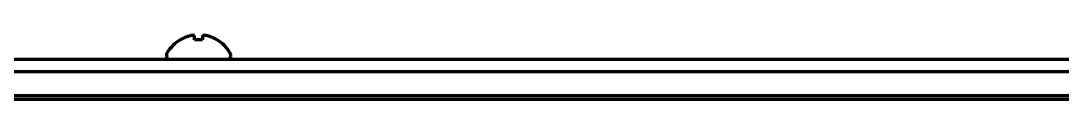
# Model space of a CAD drawing. Header units: inches. Extents: x -3022 to 7311, y 343 to 5680.
# Drawn here: x 3303.6 to 3433.3, y 3918.8 to 3926.8 of the extents above; entities that cross this region are included whole.
import ezdxf

# ---------------------------------------------------------------- set-up
doc = ezdxf.new("R2010")
doc.units = ezdxf.units.IN

msp = doc.modelspace()

# ---------------------------------------------------------------- linework, layer by layer
at = {"linetype": 'Continuous', "lineweight": 70}
for p, q in [((3323.42, 3926.24), (3323.42, 3926.27)), ((3328.02, 3926.27), (3328.02, 3926.24)), ((3492.11, 3923.79), (2929.73, 3923.79)), ((3321.72, 3924.39), (3321.72, 3924.19)), ((3329.72, 3924.19), (3329.72, 3924.39)), ((2767.92, 3922.3), (3653.92, 3922.3)), ((2767.92, 3919.3), (3653.92, 3919.3)), ((3485.42, 3918.8), (2936.42, 3918.8))]:
    msp.add_line(p, q, dxfattribs=at)
for centre, radius, start, end in [((3325.92, 3922.17), 4.8, 121.3727, 149.6988), ((3325.52, 3922.17), 4.8, 30.3012, 58.6273), ((3322.12, 3924.39), 0.4, 149.6988, 180), ((3322.12, 3924.19), 0.4, 180, 270), ((3329.32, 3924.19), 0.4, 270, 0), ((3329.32, 3924.39), 0.4, 0, 30.3012)]:
    msp.add_arc(centre, radius, start, end, dxfattribs=at)
for points in [[(3324.72, 3926.79), (3324.66, 3926.77), (3324.56, 3926.74), (3324.39, 3926.69), (3324.24, 3926.64), (3324.08, 3926.58), (3323.93, 3926.51), (3323.77, 3926.43), (3323.61, 3926.35), (3323.48, 3926.28), (3323.42, 3926.24)], [(3325.22, 3926.79), (3325.19, 3926.79), (3325.14, 3926.8), (3325.07, 3926.8), (3325, 3926.8), (3324.93, 3926.8), (3324.86, 3926.8), (3324.79, 3926.8), (3324.74, 3926.79), (3324.72, 3926.79)], [(3326.22, 3926.24), (3326.05, 3926.26), (3325.72, 3926.28), (3325.38, 3926.26), (3325.22, 3926.24)], [(3326.72, 3926.79), (3326.69, 3926.79), (3326.65, 3926.8), (3326.58, 3926.8), (3326.5, 3926.8), (3326.43, 3926.8), (3326.36, 3926.8), (3326.29, 3926.8), (3326.24, 3926.79), (3326.22, 3926.79)], [(3326.22, 3926.79), (3326.22, 3926.77), (3326.22, 3926.74), (3326.22, 3926.69), (3326.22, 3926.64), (3326.22, 3926.58), (3326.22, 3926.51), (3326.22, 3926.43), (3326.22, 3926.35), (3326.22, 3926.28), (3326.22, 3926.24)]]:
    msp.add_open_spline(points, degree=3, dxfattribs=at)
for points in [[(3325.22, 3926.24), (3325.22, 3926.36), (3325.22, 3926.47), (3325.22, 3926.61), (3325.22, 3926.65), (3325.22, 3926.72), (3325.22, 3926.76), (3325.22, 3926.79)], [(3328.02, 3926.24), (3327.82, 3926.36), (3327.61, 3926.47), (3327.28, 3926.61), (3327.17, 3926.65), (3326.95, 3926.72), (3326.83, 3926.76), (3326.72, 3926.79)]]:
    msp.add_open_spline(points, degree=3, knots=[0, 0, 0, 0, 0.5, 0.5, 0.75, 0.75, 1, 1, 1, 1], dxfattribs=at)

doc.saveas('drawing.dxf')
